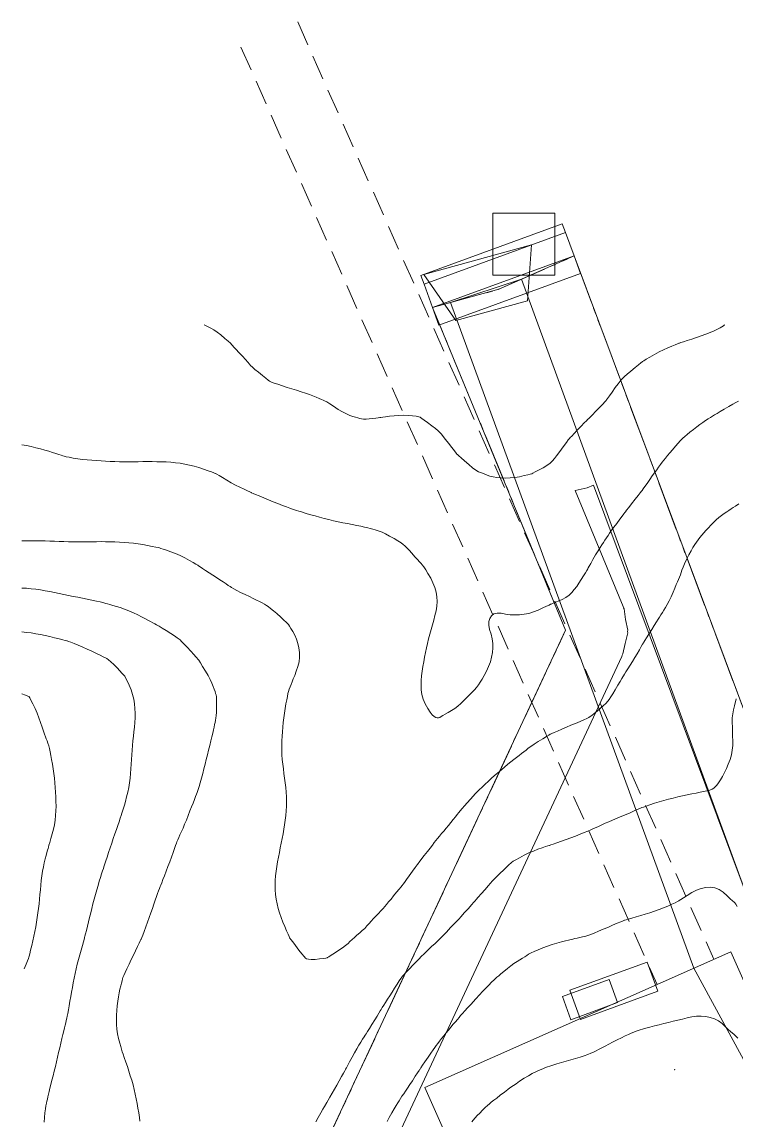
# Model space of a CAD drawing. Extents: x 1222639 to 1223069, y 366459 to 366838.
# Drawn here: x 1222639.5 to 1222754.4, y 366661.5 to 366838.3 of the extents above; entities that cross this region are included whole.
import ezdxf

# ---------------------------------------------------------------- set-up
doc = ezdxf.new("R2010")
doc.units = 0
doc.linetypes.add('DASHED', pattern=[6, 4, -2])
doc.linetypes.add('PHANTOM', pattern=[13, 8, -1, 1, -1, 1, -1])
for name, color, linetype, lineweight in [('C-BLDG-FTPR-N', 6, 'Continuous', 0), ('C-PVMT', 8, 'Continuous', 0), ('C-SITE-N', 6, 'Continuous', 0), ('C-STRM-AREA', 150, 'PHANTOM', 0), ('C-TOPO-MAJR-E', 32, 'DASHED', 0), ('C-TOPO-SPOT', 7, 'Continuous', 0), ('C-TOPO-SURF', 253, 'Continuous', 0), ('C-UTIL', 4, 'DASHED', 0), ('L-PLNT-TREE', 90, 'Continuous', 0), ('V-PROP-BNDY', 7, 'Continuous', 0)]:
    doc.layers.add(name, color=color, linetype=linetype, lineweight=lineweight)

msp = doc.modelspace()

# ---------------------------------------------------------------- linework, layer by layer
at = {"layer": 'C-BLDG-FTPR-N'}
msp.add_lwpolyline([(1222753.56, 366688.61), (1222704.33, 366666.77), (1222739.5, 366587.52), (1222788.73, 366609.37), (1222753.56, 366688.61)], close=True, dxfattribs=at)
at = {"layer": 'C-PVMT'}
for points in [[(1222726.43, 366805.79), (1222703.67, 366797.47), (1222704.18, 366796.06), (1222726.95, 366804.38), (1222726.43, 366805.79)], [(1222704.12, 366797.62), (1222721.47, 366802.41), (1222720.84, 366793.42), (1222709.27, 366790.22), (1222704.12, 366797.62)], [(1222728.32, 366800.62), (1222705.56, 366792.31), (1222706.58, 366789.49), (1222729.35, 366797.81), (1222728.32, 366800.62)], [(1222719.86, 366796.87), (1222708.46, 366793.11), (1222747.6, 366685.97), (1222786.63, 366614.09), (1222719.86, 366796.87)], [(1222741.8, 366682.24), (1222740.09, 366686.94), (1222727.66, 366682.4), (1222729.37, 366677.7), (1222741.8, 366682.24)], [(1222733.95, 366684.16), (1222726.44, 366681.42), (1222727.81, 366677.66), (1222735.32, 366680.41), (1222733.95, 366684.16)]]:
    msp.add_lwpolyline(points, close=True, dxfattribs=at)
at = {"layer": 'C-SITE-N'}
msp.add_lwpolyline([(1222789.07, 366609.47), (1222751.4, 366710.28), (1222751.4, 366710.28), (1222751.4, 366710.29), (1222751.35, 366710.42), (1222731.44, 366763.71), (1222730.43, 366763.27), (1222728.52, 366762.84), (1222736.2, 366744.2), (1222736.25, 366743.99), (1222736.36, 366743.8), (1222736.62, 366742.08), (1222736.96, 366740.37), (1222736.92, 366740.16), (1222736.95, 366739.95), (1222736.53, 366738.25), (1222736.19, 366736.54), (1222736.07, 366736.37), (1222736.02, 366736.16), (1222671.35, 366597.64)], dxfattribs=at)
at = {"layer": 'C-STRM-AREA'}
msp.add_lwpolyline([(1222783.3, 366585.32), (1222719.58, 366510.85), (1222659.85, 366596.65), (1222726.96, 366740.39), (1222705.56, 366792.31), (1222716.23, 366795.26), (1222728.32, 366800.62), (1222760.72, 366713.92), (1222760.77, 366713.78), (1222800.42, 366607.67), (1222789.06, 366593.41), (1222783.3, 366585.32)], close=True, dxfattribs=at)
at = {"layer": 'C-TOPO-MAJR-E'}
for points in [[(1222752.57, 366789.53), (1222752.5, 366789.48), (1222752.35, 366789.38), (1222752.12, 366789.23), (1222751.82, 366789.04), (1222751.41, 366788.82), (1222750.88, 366788.58), (1222750.25, 366788.32), (1222749.5, 366788.03), (1222748.75, 366787.76), (1222748, 366787.5), (1222747.25, 366787.24), (1222746.5, 366787), (1222745.93, 366786.82), (1222745.51, 366786.68), (1222745.27, 366786.6), (1222745.2, 366786.57), (1222744.98, 366786.48), (1222744.6, 366786.33), (1222744.08, 366786.12), (1222743.4, 366785.85), (1222742.71, 366785.53), (1222742, 366785.17), (1222741.27, 366784.77), (1222740.52, 366784.32), (1222739.95, 366783.98), (1222739.55, 366783.74), (1222739.33, 366783.61), (1222739.29, 366783.58), (1222739.08, 366783.41), (1222738.71, 366783.11), (1222738.17, 366782.66), (1222737.46, 366782.07), (1222736.89, 366781.59), (1222736.46, 366781.22), (1222736.16, 366780.95), (1222736, 366780.79), (1222735.75, 366780.48), (1222735.4, 366780.02), (1222734.96, 366779.42), (1222734.43, 366778.67), (1222734.01, 366778.09), (1222733.72, 366777.68), (1222733.54, 366777.43), (1222733.49, 366777.35), (1222733.29, 366777.12), (1222732.93, 366776.75), (1222732.43, 366776.23), (1222731.79, 366775.56), (1222731.28, 366775.04), (1222730.9, 366774.66), (1222730.66, 366774.42), (1222730.56, 366774.33), (1222730.33, 366774.1), (1222729.96, 366773.73), (1222729.46, 366773.21), (1222728.82, 366772.55), (1222728.32, 366772.02), (1222727.94, 366771.63), (1222727.7, 366771.37), (1222727.59, 366771.24), (1222727.39, 366770.99), (1222727.1, 366770.61), (1222726.73, 366770.12), (1222726.28, 366769.5), (1222725.86, 366768.94), (1222725.49, 366768.44), (1222725.15, 366768.01), (1222724.86, 366767.64), (1222724.46, 366767.27), (1222723.96, 366766.89), (1222723.34, 366766.52), (1222722.62, 366766.14), (1222722.07, 366765.85), (1222721.7, 366765.66), (1222721.5, 366765.56), (1222721.47, 366765.54), (1222721.26, 366765.49), (1222720.88, 366765.39), (1222720.31, 366765.26), (1222719.56, 366765.08), (1222718.81, 366764.95), (1222718.06, 366764.88), (1222717.31, 366764.86), (1222716.57, 366764.88), (1222715.9, 366764.95), (1222715.31, 366765.04), (1222714.79, 366765.17), (1222714.36, 366765.33), (1222713.96, 366765.49), (1222713.59, 366765.63), (1222713.24, 366765.77), (1222712.92, 366765.89), (1222712.51, 366766.15), (1222712, 366766.52), (1222711.39, 366767.02), (1222710.69, 366767.64), (1222710.15, 366768.11), (1222709.77, 366768.45), (1222709.56, 366768.63), (1222709.52, 366768.68), (1222709.35, 366768.88), (1222709.06, 366769.26), (1222708.64, 366769.8), (1222708.09, 366770.5), (1222707.63, 366771.09), (1222707.26, 366771.56), (1222706.97, 366771.91), (1222706.77, 366772.14), (1222706.44, 366772.45), (1222706, 366772.82), (1222705.43, 366773.27), (1222704.75, 366773.78), (1222704.22, 366774.18), (1222703.84, 366774.47), (1222703.62, 366774.63), (1222703.56, 366774.68), (1222703.33, 366774.74), (1222702.92, 366774.8), (1222702.34, 366774.87), (1222701.6, 366774.95), (1222700.85, 366774.98), (1222700.1, 366774.96), (1222699.35, 366774.9), (1222698.6, 366774.8), (1222698, 366774.72), (1222697.54, 366774.66), (1222697.23, 366774.61), (1222697.06, 366774.59), (1222696.79, 366774.56), (1222696.42, 366774.51), (1222695.94, 366774.45), (1222695.36, 366774.38), (1222694.86, 366774.34), (1222694.44, 366774.34), (1222694.11, 366774.38), (1222693.85, 366774.45), (1222693.54, 366774.54), (1222693.16, 366774.65), (1222692.73, 366774.79), (1222692.23, 366774.94), (1222691.68, 366775.18), (1222691.05, 366775.51), (1222690.37, 366775.92), (1222689.62, 366776.42), (1222689, 366776.82), (1222688.52, 366777.12), (1222688.17, 366777.31), (1222687.96, 366777.41), (1222687.66, 366777.53), (1222687.29, 366777.69), (1222686.83, 366777.88), (1222686.3, 366778.1), (1222685.72, 366778.32), (1222685.08, 366778.54), (1222684.38, 366778.76), (1222683.63, 366778.99), (1222682.88, 366779.22), (1222682.14, 366779.46), (1222681.39, 366779.7), (1222680.64, 366779.96), (1222680.06, 366780.16), (1222679.64, 366780.31), (1222679.39, 366780.41), (1222679.3, 366780.47), (1222679.08, 366780.64), (1222678.7, 366780.93), (1222678.18, 366781.35), (1222677.52, 366781.89), (1222676.97, 366782.34), (1222676.55, 366782.71), (1222676.25, 366783.01), (1222676.07, 366783.22), (1222675.8, 366783.53), (1222675.42, 366783.95), (1222674.95, 366784.46), (1222674.38, 366785.07), (1222673.93, 366785.57), (1222673.59, 366785.94), (1222673.37, 366786.2), (1222673.27, 366786.33), (1222673.03, 366786.57), (1222672.65, 366786.91), (1222672.14, 366787.35), (1222671.5, 366787.9), (1222670.91, 366788.36), (1222670.37, 366788.73), (1222669.88, 366789.02), (1222669.44, 366789.22), (1222669.12, 366789.37), (1222668.9, 366789.48), (1222668.79, 366789.53)], [(1222754.76, 366777.23), (1222754.38, 366777.02), (1222753.87, 366776.74), (1222753.24, 366776.39), (1222752.49, 366775.96), (1222751.85, 366775.59), (1222751.33, 366775.28), (1222750.91, 366775.03), (1222750.6, 366774.84), (1222750.26, 366774.62), (1222749.89, 366774.38), (1222749.48, 366774.11), (1222749.04, 366773.81), (1222748.57, 366773.48), (1222748.07, 366773.1), (1222747.53, 366772.69), (1222746.97, 366772.24), (1222746.51, 366771.86), (1222746.13, 366771.54), (1222745.85, 366771.3), (1222745.66, 366771.13), (1222745.4, 366770.85), (1222745.06, 366770.48), (1222744.65, 366770), (1222744.16, 366769.43), (1222743.73, 366768.92), (1222743.35, 366768.47), (1222743.04, 366768.08), (1222742.78, 366767.76), (1222742.51, 366767.41), (1222742.22, 366767.03), (1222741.93, 366766.64), (1222741.62, 366766.21), (1222741.28, 366765.73), (1222740.91, 366765.2), (1222740.5, 366764.62), (1222740.06, 366763.99), (1222739.7, 366763.48), (1222739.44, 366763.11), (1222739.27, 366762.86), (1222739.18, 366762.75), (1222738.97, 366762.48), (1222738.63, 366762.05), (1222738.17, 366761.46), (1222737.58, 366760.71), (1222737.12, 366760.12), (1222736.78, 366759.7), (1222736.58, 366759.44), (1222736.51, 366759.34), (1222736.33, 366759.11), (1222736.05, 366758.73), (1222735.67, 366758.22), (1222735.18, 366757.57), (1222734.74, 366756.98), (1222734.37, 366756.46), (1222734.05, 366756.01), (1222733.79, 366755.61), (1222733.54, 366755.23), (1222733.29, 366754.86), (1222733.05, 366754.49), (1222732.81, 366754.13), (1222732.52, 366753.68), (1222732.18, 366753.13), (1222731.79, 366752.48), (1222731.35, 366751.73), (1222731, 366751.13), (1222730.74, 366750.68), (1222730.58, 366750.39), (1222730.51, 366750.25), (1222730.37, 366749.99), (1222730.15, 366749.61), (1222729.86, 366749.12), (1222729.48, 366748.52), (1222729.11, 366747.95), (1222728.74, 366747.4), (1222728.36, 366746.9), (1222727.98, 366746.42), (1222727.53, 366745.99), (1222727.01, 366745.62), (1222726.42, 366745.3), (1222725.75, 366745.03), (1222725.22, 366744.81), (1222724.85, 366744.66), (1222724.62, 366744.57), (1222724.54, 366744.54), (1222724.3, 366744.42), (1222723.88, 366744.23), (1222723.3, 366743.95), (1222722.55, 366743.59), (1222721.8, 366743.3), (1222721.06, 366743.08), (1222720.31, 366742.93), (1222719.56, 366742.85), (1222718.81, 366742.83), (1222718.06, 366742.86), (1222717.31, 366742.96), (1222716.57, 366743.11), (1222715.93, 366743.12), (1222715.42, 366742.98), (1222715.02, 366742.7), (1222714.74, 366742.27), (1222714.59, 366741.76), (1222714.58, 366741.17), (1222714.71, 366740.5), (1222714.97, 366739.75), (1222715.15, 366739), (1222715.25, 366738.25), (1222715.27, 366737.51), (1222715.2, 366736.76), (1222715.06, 366736.01), (1222714.85, 366735.26), (1222714.57, 366734.51), (1222714.22, 366733.76), (1222713.88, 366733.09), (1222713.55, 366732.5), (1222713.23, 366731.99), (1222712.92, 366731.56), (1222712.6, 366731.16), (1222712.29, 366730.78), (1222711.97, 366730.44), (1222711.65, 366730.12), (1222711.3, 366729.77), (1222710.93, 366729.4), (1222710.53, 366728.99), (1222710.1, 366728.55), (1222709.64, 366728.14), (1222709.14, 366727.77), (1222708.61, 366727.43), (1222708.04, 366727.12), (1222707.57, 366726.85), (1222707.2, 366726.63), (1222706.92, 366726.45), (1222706.74, 366726.32), (1222706.53, 366726.25), (1222706.31, 366726.25), (1222706.07, 366726.32), (1222705.81, 366726.45), (1222705.5, 366726.74), (1222705.16, 366727.18), (1222704.78, 366727.78), (1222704.36, 366728.52), (1222704.04, 366729.27), (1222703.83, 366730.02), (1222703.72, 366730.77), (1222703.71, 366731.52), (1222703.74, 366732.27), (1222703.79, 366733.02), (1222703.88, 366733.76), (1222703.99, 366734.51), (1222704.12, 366735.26), (1222704.25, 366736.01), (1222704.4, 366736.76), (1222704.57, 366737.51), (1222704.74, 366738.25), (1222704.92, 366739), (1222705.12, 366739.75), (1222705.32, 366740.5), (1222705.53, 366741.25), (1222705.73, 366742), (1222705.94, 366742.75), (1222706.14, 366743.49), (1222706.26, 366744.24), (1222706.3, 366744.99), (1222706.25, 366745.74), (1222706.11, 366746.49), (1222705.9, 366747.24), (1222705.61, 366747.99), (1222705.25, 366748.73), (1222704.81, 366749.48), (1222704.44, 366750.09), (1222704.14, 366750.56), (1222703.9, 366750.89), (1222703.73, 366751.08), (1222703.47, 366751.36), (1222703.13, 366751.73), (1222702.71, 366752.2), (1222702.21, 366752.76), (1222701.77, 366753.24), (1222701.39, 366753.63), (1222701.08, 366753.94), (1222700.84, 366754.16), (1222700.47, 366754.44), (1222699.97, 366754.76), (1222699.35, 366755.12), (1222698.6, 366755.53), (1222697.96, 366755.87), (1222697.42, 366756.13), (1222696.98, 366756.32), (1222696.65, 366756.43), (1222696.29, 366756.54), (1222695.92, 366756.65), (1222695.52, 366756.75), (1222695.11, 366756.86), (1222694.61, 366756.97), (1222694.03, 366757.1), (1222693.36, 366757.23), (1222692.61, 366757.37), (1222691.87, 366757.52), (1222691.12, 366757.67), (1222690.37, 366757.83), (1222689.62, 366757.99), (1222688.87, 366758.17), (1222688.12, 366758.35), (1222687.37, 366758.55), (1222686.63, 366758.76), (1222685.96, 366758.95), (1222685.37, 366759.12), (1222684.87, 366759.27), (1222684.44, 366759.4), (1222684.04, 366759.52), (1222683.67, 366759.64), (1222683.32, 366759.75), (1222683, 366759.86), (1222682.57, 366760.02), (1222682.03, 366760.22), (1222681.39, 366760.47), (1222680.64, 366760.76), (1222679.89, 366761.05), (1222679.14, 366761.36), (1222678.39, 366761.66), (1222677.64, 366761.98), (1222677.07, 366762.22), (1222676.66, 366762.39), (1222676.42, 366762.5), (1222676.35, 366762.53), (1222676.13, 366762.64), (1222675.76, 366762.81), (1222675.23, 366763.06), (1222674.55, 366763.38), (1222673.86, 366763.73), (1222673.16, 366764.1), (1222672.45, 366764.5), (1222671.73, 366764.93), (1222671.18, 366765.26), (1222670.81, 366765.48), (1222670.61, 366765.6), (1222670.58, 366765.62), (1222670.37, 366765.7), (1222669.98, 366765.84), (1222669.41, 366766.04), (1222668.66, 366766.31), (1222667.91, 366766.55), (1222667.17, 366766.76), (1222666.42, 366766.95), (1222665.67, 366767.11), (1222664.92, 366767.24), (1222664.17, 366767.34), (1222663.42, 366767.41), (1222662.67, 366767.45), (1222661.93, 366767.48), (1222661.18, 366767.5), (1222660.43, 366767.51), (1222659.68, 366767.51), (1222658.93, 366767.51), (1222658.18, 366767.5), (1222657.44, 366767.49), (1222656.69, 366767.48), (1222655.94, 366767.48), (1222655.19, 366767.49), (1222654.44, 366767.51), (1222653.69, 366767.55), (1222652.94, 366767.59), (1222652.2, 366767.63), (1222651.45, 366767.67), (1222650.7, 366767.72), (1222649.95, 366767.78), (1222649.2, 366767.86), (1222648.45, 366767.97), (1222647.7, 366768.09), (1222647.09, 366768.2), (1222646.61, 366768.3), (1222646.27, 366768.39), (1222646.06, 366768.46), (1222645.77, 366768.56), (1222645.4, 366768.68), (1222644.94, 366768.83), (1222644.4, 366769), (1222643.81, 366769.18), (1222643.16, 366769.37), (1222642.47, 366769.55), (1222641.72, 366769.74), (1222640.97, 366769.92), (1222640.22, 366770.08), (1222639.47, 366770.23)], [(1222754.85, 366760.69), (1222754.32, 366760.36), (1222753.9, 366760.1), (1222753.59, 366759.89), (1222753.25, 366759.66), (1222752.88, 366759.41), (1222752.47, 366759.13), (1222752.03, 366758.83), (1222751.6, 366758.49), (1222751.17, 366758.11), (1222750.74, 366757.7), (1222750.32, 366757.26), (1222749.93, 366756.83), (1222749.55, 366756.43), (1222749.2, 366756.04), (1222748.87, 366755.67), (1222748.56, 366755.3), (1222748.27, 366754.92), (1222748, 366754.55), (1222747.74, 366754.17), (1222747.46, 366753.7), (1222747.14, 366753.13), (1222746.8, 366752.48), (1222746.42, 366751.73), (1222746.1, 366751.07), (1222745.86, 366750.5), (1222745.67, 366750.03), (1222745.56, 366749.64), (1222745.43, 366749.26), (1222745.29, 366748.89), (1222745.14, 366748.52), (1222744.97, 366748.16), (1222744.77, 366747.7), (1222744.53, 366747.14), (1222744.25, 366746.49), (1222743.93, 366745.74), (1222743.63, 366745.08), (1222743.33, 366744.5), (1222743.06, 366744.02), (1222742.79, 366743.62), (1222742.53, 366743.23), (1222742.29, 366742.85), (1222742.07, 366742.49), (1222741.85, 366742.14), (1222741.57, 366741.7), (1222741.23, 366741.15), (1222740.82, 366740.5), (1222740.35, 366739.75), (1222739.98, 366739.16), (1222739.71, 366738.73), (1222739.55, 366738.46), (1222739.49, 366738.35), (1222739.35, 366738.11), (1222739.13, 366737.74), (1222738.84, 366737.23), (1222738.48, 366736.59), (1222738.11, 366735.97), (1222737.73, 366735.35), (1222737.35, 366734.74), (1222736.97, 366734.15), (1222736.66, 366733.66), (1222736.43, 366733.29), (1222736.27, 366733.02), (1222736.19, 366732.87), (1222736.01, 366732.57), (1222735.74, 366732.12), (1222735.39, 366731.52), (1222734.94, 366730.77), (1222734.56, 366730.14), (1222734.23, 366729.62), (1222733.95, 366729.21), (1222733.73, 366728.92), (1222733.43, 366728.59), (1222733.04, 366728.22), (1222732.57, 366727.8), (1222732.02, 366727.34), (1222731.55, 366726.96), (1222731.18, 366726.66), (1222730.9, 366726.45), (1222730.7, 366726.31), (1222730.37, 366726.13), (1222729.9, 366725.92), (1222729.29, 366725.66), (1222728.54, 366725.36), (1222727.8, 366725.06), (1222727.08, 366724.76), (1222726.36, 366724.45), (1222725.65, 366724.13), (1222725.11, 366723.89), (1222724.74, 366723.72), (1222724.53, 366723.63), (1222724.49, 366723.61), (1222724.27, 366723.49), (1222723.87, 366723.25), (1222723.3, 366722.9), (1222722.55, 366722.45), (1222721.91, 366722.04), (1222721.37, 366721.67), (1222720.93, 366721.35), (1222720.6, 366721.08), (1222720.25, 366720.8), (1222719.88, 366720.5), (1222719.48, 366720.21), (1222719.06, 366719.9), (1222718.62, 366719.56), (1222718.16, 366719.18), (1222717.67, 366718.78), (1222717.15, 366718.33), (1222716.71, 366717.96), (1222716.33, 366717.64), (1222716.03, 366717.39), (1222715.8, 366717.19), (1222715.47, 366716.91), (1222715.05, 366716.54), (1222714.54, 366716.07), (1222713.94, 366715.51), (1222713.46, 366715.06), (1222713.08, 366714.71), (1222712.82, 366714.45), (1222712.67, 366714.31), (1222712.43, 366714.04), (1222712.09, 366713.67), (1222711.66, 366713.18), (1222711.13, 366712.58), (1222710.68, 366712.07), (1222710.3, 366711.64), (1222710.01, 366711.29), (1222709.79, 366711.02), (1222709.52, 366710.7), (1222709.22, 366710.33), (1222708.87, 366709.9), (1222708.49, 366709.42), (1222708.11, 366708.95), (1222707.73, 366708.49), (1222707.36, 366708.04), (1222707, 366707.62), (1222706.67, 366707.21), (1222706.36, 366706.84), (1222706.08, 366706.49), (1222705.83, 366706.17), (1222705.52, 366705.78), (1222705.14, 366705.3), (1222704.71, 366704.74), (1222704.21, 366704.11), (1222703.82, 366703.6), (1222703.53, 366703.23), (1222703.34, 366702.98), (1222703.26, 366702.87), (1222703.07, 366702.6), (1222702.76, 366702.17), (1222702.34, 366701.58), (1222701.8, 366700.83), (1222701.37, 366700.23), (1222701.03, 366699.77), (1222700.8, 366699.46), (1222700.67, 366699.29), (1222700.45, 366699.02), (1222700.15, 366698.65), (1222699.76, 366698.17), (1222699.28, 366697.59), (1222698.86, 366697.07), (1222698.48, 366696.62), (1222698.16, 366696.23), (1222697.89, 366695.9), (1222697.58, 366695.55), (1222697.24, 366695.18), (1222696.86, 366694.78), (1222696.45, 366694.36), (1222696.05, 366693.94), (1222695.68, 366693.54), (1222695.32, 366693.14), (1222694.99, 366692.75), (1222694.63, 366692.37), (1222694.24, 366692), (1222693.82, 366691.63), (1222693.37, 366691.27), (1222692.96, 366690.92), (1222692.59, 366690.59), (1222692.25, 366690.26), (1222691.95, 366689.95), (1222691.55, 366689.61), (1222691.05, 366689.24), (1222690.46, 366688.83), (1222689.77, 366688.39), (1222689.24, 366688.05), (1222688.87, 366687.8), (1222688.65, 366687.66), (1222688.59, 366687.61), (1222688.36, 366687.55), (1222687.95, 366687.5), (1222687.37, 366687.44), (1222686.63, 366687.38), (1222686.03, 366687.36), (1222685.58, 366687.39), (1222685.27, 366687.45), (1222685.12, 366687.56), (1222684.87, 366687.84), (1222684.51, 366688.27), (1222684.04, 366688.85), (1222683.47, 366689.6), (1222683.04, 366690.18), (1222682.74, 366690.57), (1222682.58, 366690.79), (1222682.55, 366690.83), (1222682.45, 366691.04), (1222682.29, 366691.41), (1222682.05, 366691.95), (1222681.75, 366692.66), (1222681.46, 366693.38), (1222681.19, 366694.1), (1222680.94, 366694.84), (1222680.71, 366695.59), (1222680.52, 366696.34), (1222680.38, 366697.09), (1222680.28, 366697.84), (1222680.22, 366698.59), (1222680.2, 366699.33), (1222680.22, 366700.08), (1222680.28, 366700.83), (1222680.37, 366701.58), (1222680.48, 366702.33), (1222680.6, 366703.08), (1222680.74, 366703.82), (1222680.89, 366704.57), (1222681.04, 366705.32), (1222681.19, 366706.07), (1222681.34, 366706.82), (1222681.49, 366707.57), (1222681.62, 366708.32), (1222681.74, 366709.06), (1222681.85, 366709.81), (1222681.94, 366710.56), (1222682, 366711.31), (1222682.03, 366712.06), (1222682.04, 366712.81), (1222682.03, 366713.55), (1222681.99, 366714.3), (1222681.93, 366715.05), (1222681.85, 366715.8), (1222681.74, 366716.55), (1222681.64, 366717.3), (1222681.55, 366718.05), (1222681.46, 366718.79), (1222681.37, 366719.54), (1222681.31, 366720.29), (1222681.28, 366721.04), (1222681.27, 366721.79), (1222681.29, 366722.54), (1222681.33, 366723.29), (1222681.38, 366724.03), (1222681.44, 366724.78), (1222681.53, 366725.53), (1222681.62, 366726.28), (1222681.72, 366727.03), (1222681.83, 366727.78), (1222681.95, 366728.52), (1222682.07, 366729.17), (1222682.18, 366729.72), (1222682.28, 366730.16), (1222682.37, 366730.5), (1222682.48, 366730.85), (1222682.62, 366731.23), (1222682.77, 366731.62), (1222682.95, 366732.03), (1222683.14, 366732.52), (1222683.37, 366733.1), (1222683.61, 366733.76), (1222683.88, 366734.51), (1222684.06, 366735.26), (1222684.15, 366736.01), (1222684.15, 366736.76), (1222684.05, 366737.51), (1222683.89, 366738.22), (1222683.67, 366738.9), (1222683.39, 366739.55), (1222683.04, 366740.16), (1222682.75, 366740.65), (1222682.52, 366741.03), (1222682.35, 366741.28), (1222682.25, 366741.42), (1222682.01, 366741.66), (1222681.64, 366742.01), (1222681.13, 366742.47), (1222680.48, 366743.04), (1222679.93, 366743.51), (1222679.46, 366743.88), (1222679.09, 366744.16), (1222678.81, 366744.34), (1222678.48, 366744.54), (1222678.1, 366744.75), (1222677.68, 366744.98), (1222677.22, 366745.22), (1222676.68, 366745.49), (1222676.08, 366745.79), (1222675.4, 366746.11), (1222674.65, 366746.46), (1222674.03, 366746.76), (1222673.55, 366747.01), (1222673.2, 366747.22), (1222672.98, 366747.38), (1222672.68, 366747.58), (1222672.31, 366747.83), (1222671.85, 366748.13), (1222671.33, 366748.47), (1222670.78, 366748.83), (1222670.21, 366749.21), (1222669.62, 366749.6), (1222669.01, 366750), (1222668.52, 366750.32), (1222668.14, 366750.57), (1222667.89, 366750.74), (1222667.75, 366750.82), (1222667.46, 366751), (1222667.01, 366751.25), (1222666.42, 366751.59), (1222665.67, 366752.01), (1222664.92, 366752.39), (1222664.19, 366752.72), (1222663.45, 366753), (1222662.72, 366753.24), (1222662.17, 366753.42), (1222661.8, 366753.54), (1222661.6, 366753.61), (1222661.58, 366753.61), (1222661.38, 366753.66), (1222661, 366753.74), (1222660.43, 366753.87), (1222659.68, 366754.03), (1222658.93, 366754.17), (1222658.18, 366754.28), (1222657.44, 366754.37), (1222656.69, 366754.44), (1222655.94, 366754.5), (1222655.19, 366754.55), (1222654.44, 366754.58), (1222653.69, 366754.61), (1222652.94, 366754.62), (1222652.2, 366754.63), (1222651.45, 366754.62), (1222650.7, 366754.61), (1222649.95, 366754.6), (1222649.2, 366754.59), (1222648.45, 366754.59), (1222647.7, 366754.6), (1222646.96, 366754.61), (1222646.21, 366754.63), (1222645.46, 366754.65), (1222644.71, 366754.69), (1222643.96, 366754.72), (1222643.21, 366754.74), (1222642.47, 366754.76), (1222641.72, 366754.76), (1222640.97, 366754.77), (1222640.22, 366754.76), (1222639.47, 366754.75)], [(1222658.45, 366661.34), (1222658.37, 366661.91), (1222658.26, 366662.66), (1222658.14, 366663.41), (1222658.01, 366664.15), (1222657.87, 366664.9), (1222657.71, 366665.65), (1222657.54, 366666.4), (1222657.34, 366667.15), (1222657.13, 366667.9), (1222656.9, 366668.65), (1222656.67, 366669.39), (1222656.43, 366670.12), (1222656.19, 366670.84), (1222655.94, 366671.56), (1222655.75, 366672.1), (1222655.62, 366672.48), (1222655.55, 366672.68), (1222655.54, 366672.71), (1222655.48, 366672.92), (1222655.38, 366673.32), (1222655.22, 366673.89), (1222655.01, 366674.63), (1222654.85, 366675.38), (1222654.74, 366676.13), (1222654.68, 366676.88), (1222654.66, 366677.63), (1222654.68, 366678.38), (1222654.72, 366679.12), (1222654.79, 366679.87), (1222654.89, 366680.62), (1222655, 366681.32), (1222655.11, 366681.96), (1222655.24, 366682.56), (1222655.37, 366683.1), (1222655.48, 366683.56), (1222655.58, 366683.94), (1222655.65, 366684.23), (1222655.72, 366684.43), (1222655.85, 366684.77), (1222656.07, 366685.25), (1222656.35, 366685.86), (1222656.72, 366686.61), (1222657.07, 366687.34), (1222657.42, 366688.06), (1222657.75, 366688.76), (1222658.07, 366689.45), (1222658.32, 366689.97), (1222658.5, 366690.35), (1222658.61, 366690.57), (1222658.64, 366690.63), (1222658.74, 366690.87), (1222658.9, 366691.27), (1222659.12, 366691.85), (1222659.41, 366692.6), (1222659.69, 366693.35), (1222659.96, 366694.09), (1222660.23, 366694.84), (1222660.48, 366695.59), (1222660.71, 366696.28), (1222660.93, 366696.9), (1222661.12, 366697.47), (1222661.29, 366697.97), (1222661.45, 366698.41), (1222661.59, 366698.78), (1222661.71, 366699.09), (1222661.81, 366699.34), (1222661.97, 366699.71), (1222662.16, 366700.21), (1222662.4, 366700.83), (1222662.69, 366701.58), (1222662.97, 366702.33), (1222663.25, 366703.08), (1222663.53, 366703.82), (1222663.79, 366704.57), (1222664.02, 366705.2), (1222664.19, 366705.7), (1222664.33, 366706.07), (1222664.41, 366706.32), (1222664.54, 366706.63), (1222664.7, 366707.01), (1222664.9, 366707.45), (1222665.14, 366707.94), (1222665.39, 366708.5), (1222665.65, 366709.13), (1222665.94, 366709.81), (1222666.23, 366710.56), (1222666.51, 366711.27), (1222666.76, 366711.93), (1222667, 366712.54), (1222667.22, 366713.11), (1222667.4, 366713.59), (1222667.54, 366713.96), (1222667.65, 366714.24), (1222667.73, 366714.41), (1222667.83, 366714.73), (1222667.98, 366715.19), (1222668.15, 366715.8), (1222668.36, 366716.55), (1222668.56, 366717.3), (1222668.76, 366718.05), (1222668.95, 366718.79), (1222669.13, 366719.54), (1222669.31, 366720.29), (1222669.5, 366721.04), (1222669.68, 366721.79), (1222669.87, 366722.54), (1222670.03, 366723.21), (1222670.17, 366723.8), (1222670.29, 366724.31), (1222670.39, 366724.75), (1222670.48, 366725.16), (1222670.56, 366725.53), (1222670.63, 366725.87), (1222670.69, 366726.19), (1222670.74, 366726.61), (1222670.77, 366727.14), (1222670.8, 366727.78), (1222670.8, 366728.52), (1222670.79, 366729.14), (1222670.76, 366729.62), (1222670.71, 366729.97), (1222670.64, 366730.19), (1222670.54, 366730.48), (1222670.4, 366730.86), (1222670.22, 366731.31), (1222670.02, 366731.84), (1222669.75, 366732.43), (1222669.41, 366733.07), (1222669.01, 366733.76), (1222668.55, 366734.51), (1222668.18, 366735.1), (1222667.91, 366735.52), (1222667.73, 366735.78), (1222667.66, 366735.87), (1222667.45, 366736.1), (1222667.11, 366736.48), (1222666.63, 366736.99), (1222666.03, 366737.65), (1222665.54, 366738.17), (1222665.17, 366738.56), (1222664.91, 366738.81), (1222664.76, 366738.93), (1222664.47, 366739.14), (1222664.02, 366739.44), (1222663.42, 366739.83), (1222662.67, 366740.3), (1222662.04, 366740.7), (1222661.53, 366741.01), (1222661.13, 366741.25), (1222660.85, 366741.4), (1222660.52, 366741.57), (1222660.14, 366741.78), (1222659.72, 366742.01), (1222659.26, 366742.26), (1222658.72, 366742.54), (1222658.11, 366742.83), (1222657.44, 366743.14), (1222656.69, 366743.47), (1222655.98, 366743.76), (1222655.3, 366744.01), (1222654.67, 366744.21), (1222654.07, 366744.37), (1222653.59, 366744.51), (1222653.22, 366744.61), (1222652.95, 366744.69), (1222652.8, 366744.73), (1222652.5, 366744.81), (1222652.05, 366744.91), (1222651.45, 366745.04), (1222650.7, 366745.19), (1222649.95, 366745.35), (1222649.2, 366745.51), (1222648.45, 366745.66), (1222647.7, 366745.82), (1222646.96, 366745.98), (1222646.21, 366746.13), (1222645.46, 366746.29), (1222644.71, 366746.45), (1222643.96, 366746.59), (1222643.21, 366746.73), (1222642.47, 366746.85), (1222641.72, 366746.96), (1222640.97, 366747.05), (1222640.22, 366747.11), (1222639.47, 366747.15)], [(1222643.02, 366661.16), (1222643.08, 366661.91), (1222643.17, 366662.66), (1222643.25, 366663.29), (1222643.33, 366663.82), (1222643.41, 366664.23), (1222643.48, 366664.53), (1222643.56, 366664.86), (1222643.65, 366665.24), (1222643.74, 366665.65), (1222643.84, 366666.1), (1222643.96, 366666.62), (1222644.11, 366667.22), (1222644.29, 366667.9), (1222644.48, 366668.65), (1222644.67, 366669.39), (1222644.86, 366670.14), (1222645.03, 366670.89), (1222645.2, 366671.64), (1222645.37, 366672.39), (1222645.55, 366673.14), (1222645.72, 366673.89), (1222645.89, 366674.63), (1222646.05, 366675.3), (1222646.19, 366675.87), (1222646.32, 366676.36), (1222646.42, 366676.77), (1222646.52, 366677.16), (1222646.61, 366677.53), (1222646.69, 366677.89), (1222646.77, 366678.24), (1222646.85, 366678.68), (1222646.96, 366679.23), (1222647.07, 366679.87), (1222647.2, 366680.62), (1222647.33, 366681.37), (1222647.46, 366682.12), (1222647.6, 366682.87), (1222647.73, 366683.62), (1222647.87, 366684.36), (1222648.03, 366685.11), (1222648.2, 366685.86), (1222648.38, 366686.61), (1222648.57, 366687.36), (1222648.77, 366688.11), (1222648.98, 366688.85), (1222649.19, 366689.6), (1222649.35, 366690.18), (1222649.47, 366690.59), (1222649.53, 366690.83), (1222649.55, 366690.9), (1222649.61, 366691.12), (1222649.7, 366691.5), (1222649.83, 366692.02), (1222650, 366692.7), (1222650.18, 366693.4), (1222650.35, 366694.11), (1222650.53, 366694.84), (1222650.71, 366695.59), (1222650.89, 366696.34), (1222651.09, 366697.09), (1222651.29, 366697.84), (1222651.51, 366698.59), (1222651.71, 366699.29), (1222651.91, 366699.95), (1222652.11, 366700.57), (1222652.29, 366701.14), (1222652.45, 366701.62), (1222652.57, 366701.99), (1222652.66, 366702.27), (1222652.72, 366702.44), (1222652.82, 366702.76), (1222652.97, 366703.22), (1222653.17, 366703.82), (1222653.41, 366704.57), (1222653.66, 366705.32), (1222653.91, 366706.07), (1222654.16, 366706.82), (1222654.43, 366707.57), (1222654.67, 366708.27), (1222654.89, 366708.92), (1222655.1, 366709.53), (1222655.28, 366710.09), (1222655.44, 366710.55), (1222655.56, 366710.93), (1222655.66, 366711.21), (1222655.72, 366711.4), (1222655.81, 366711.73), (1222655.95, 366712.2), (1222656.12, 366712.81), (1222656.32, 366713.55), (1222656.5, 366714.3), (1222656.65, 366715.05), (1222656.77, 366715.8), (1222656.86, 366716.55), (1222656.94, 366717.3), (1222657, 366718.05), (1222657.05, 366718.79), (1222657.09, 366719.54), (1222657.14, 366720.29), (1222657.19, 366721.04), (1222657.26, 366721.79), (1222657.33, 366722.54), (1222657.41, 366723.29), (1222657.48, 366724.03), (1222657.56, 366724.78), (1222657.64, 366725.53), (1222657.69, 366726.28), (1222657.69, 366727.03), (1222657.66, 366727.78), (1222657.6, 366728.52), (1222657.47, 366729.27), (1222657.28, 366730.02), (1222657.04, 366730.77), (1222656.73, 366731.52), (1222656.45, 366732.13), (1222656.21, 366732.61), (1222656, 366732.96), (1222655.83, 366733.17), (1222655.56, 366733.47), (1222655.21, 366733.84), (1222654.77, 366734.3), (1222654.24, 366734.83), (1222653.79, 366735.26), (1222653.42, 366735.59), (1222653.12, 366735.81), (1222652.9, 366735.93), (1222652.55, 366736.1), (1222652.06, 366736.34), (1222651.45, 366736.64), (1222650.7, 366737), (1222649.96, 366737.34), (1222649.25, 366737.65), (1222648.54, 366737.95), (1222647.85, 366738.22), (1222647.32, 366738.43), (1222646.94, 366738.57), (1222646.73, 366738.65), (1222646.67, 366738.67), (1222646.44, 366738.73), (1222646.04, 366738.83), (1222645.46, 366738.97), (1222644.71, 366739.16), (1222643.96, 366739.33), (1222643.21, 366739.5), (1222642.47, 366739.66), (1222641.72, 366739.8), (1222640.97, 366739.93), (1222640.22, 366740.02), (1222639.47, 366740.09)], [(1222639.47, 366730.1), (1222640.04, 366729.89), (1222640.42, 366729.75), (1222640.62, 366729.68), (1222640.63, 366729.66), (1222640.73, 366729.47), (1222640.92, 366729.09), (1222641.2, 366728.52), (1222641.57, 366727.78), (1222641.9, 366727.03), (1222642.2, 366726.28), (1222642.47, 366725.53), (1222642.71, 366724.78), (1222642.92, 366724.14), (1222643.1, 366723.61), (1222643.26, 366723.19), (1222643.39, 366722.88), (1222643.52, 366722.54), (1222643.64, 366722.16), (1222643.77, 366721.76), (1222643.89, 366721.32), (1222644.01, 366720.81), (1222644.13, 366720.21), (1222644.25, 366719.54), (1222644.38, 366718.79), (1222644.49, 366718.05), (1222644.59, 366717.3), (1222644.68, 366716.55), (1222644.75, 366715.8), (1222644.81, 366715.05), (1222644.86, 366714.3), (1222644.91, 366713.55), (1222644.94, 366712.81), (1222644.95, 366712.06), (1222644.93, 366711.31), (1222644.88, 366710.56), (1222644.8, 366709.81), (1222644.68, 366709.06), (1222644.53, 366708.32), (1222644.35, 366707.57), (1222644.13, 366706.82), (1222643.95, 366706.21), (1222643.82, 366705.75), (1222643.72, 366705.43), (1222643.67, 366705.25), (1222643.59, 366704.97), (1222643.48, 366704.6), (1222643.35, 366704.12), (1222643.19, 366703.56), (1222643.05, 366702.94), (1222642.91, 366702.28), (1222642.79, 366701.58), (1222642.68, 366700.83), (1222642.58, 366700.08), (1222642.5, 366699.33), (1222642.43, 366698.59), (1222642.37, 366697.84), (1222642.3, 366697.09), (1222642.23, 366696.34), (1222642.14, 366695.59), (1222642.05, 366694.84), (1222641.94, 366694.09), (1222641.82, 366693.35), (1222641.69, 366692.6), (1222641.54, 366691.85), (1222641.38, 366691.1), (1222641.22, 366690.35), (1222641.05, 366689.6), (1222640.87, 366688.85), (1222640.74, 366688.29), (1222640.65, 366687.91), (1222640.6, 366687.72), (1222640.6, 366687.71), (1222640.52, 366687.52), (1222640.36, 366687.14), (1222640.13, 366686.59), (1222639.82, 366685.85)], [(1222754.43, 366729.31), (1222754.36, 366729.06), (1222754.26, 366728.68), (1222754.13, 366728.19), (1222753.97, 366727.57), (1222753.85, 366726.93), (1222753.79, 366726.25), (1222753.77, 366725.53), (1222753.8, 366724.78), (1222753.83, 366724.03), (1222753.84, 366723.29), (1222753.85, 366722.54), (1222753.85, 366721.79), (1222753.78, 366721.04), (1222753.64, 366720.29), (1222753.43, 366719.54), (1222753.14, 366718.79), (1222752.84, 366718.09), (1222752.53, 366717.44), (1222752.2, 366716.83), (1222751.87, 366716.26), (1222751.57, 366715.8), (1222751.29, 366715.42), (1222751.04, 366715.14), (1222750.82, 366714.96), (1222750.52, 366714.79), (1222750.15, 366714.64), (1222749.7, 366714.51), (1222749.17, 366714.39), (1222748.59, 366714.27), (1222747.95, 366714.14), (1222747.25, 366714), (1222746.5, 366713.84), (1222745.76, 366713.69), (1222745.01, 366713.52), (1222744.26, 366713.35), (1222743.51, 366713.17), (1222742.76, 366712.97), (1222742.01, 366712.75), (1222741.27, 366712.52), (1222740.52, 366712.26), (1222739.93, 366712.05), (1222739.5, 366711.9), (1222739.23, 366711.8), (1222739.12, 366711.75), (1222738.88, 366711.65), (1222738.5, 366711.49), (1222738, 366711.27), (1222737.36, 366710.99), (1222736.69, 366710.7), (1222736, 366710.41), (1222735.28, 366710.11), (1222734.53, 366709.8), (1222733.89, 366709.53), (1222733.35, 366709.29), (1222732.92, 366709.09), (1222732.59, 366708.93), (1222732.24, 366708.77), (1222731.86, 366708.59), (1222731.47, 366708.42), (1222731.04, 366708.24), (1222730.54, 366708.02), (1222729.96, 366707.78), (1222729.29, 366707.52), (1222728.54, 366707.22), (1222727.79, 366706.93), (1222727.04, 366706.66), (1222726.3, 366706.39), (1222725.55, 366706.13), (1222724.98, 366705.94), (1222724.58, 366705.8), (1222724.36, 366705.73), (1222724.32, 366705.72), (1222724.12, 366705.65), (1222723.74, 366705.52), (1222723.2, 366705.34), (1222722.49, 366705.1), (1222721.77, 366704.82), (1222721.05, 366704.5), (1222720.31, 366704.14), (1222719.56, 366703.74), (1222718.97, 366703.42), (1222718.53, 366703.16), (1222718.25, 366702.98), (1222718.13, 366702.87), (1222717.88, 366702.64), (1222717.51, 366702.28), (1222717.01, 366701.81), (1222716.38, 366701.22), (1222715.88, 366700.73), (1222715.5, 366700.36), (1222715.25, 366700.09), (1222715.12, 366699.94), (1222714.87, 366699.65), (1222714.49, 366699.21), (1222714, 366698.64), (1222713.38, 366697.93), (1222712.91, 366697.39), (1222712.58, 366697.01), (1222712.4, 366696.81), (1222712.37, 366696.77), (1222712.17, 366696.56), (1222711.82, 366696.16), (1222711.31, 366695.59), (1222710.64, 366694.84), (1222710.13, 366694.27), (1222709.77, 366693.87), (1222709.57, 366693.65), (1222709.52, 366693.6), (1222709.32, 366693.39), (1222708.96, 366693.02), (1222708.44, 366692.48), (1222707.77, 366691.78), (1222707.25, 366691.23), (1222706.87, 366690.85), (1222706.65, 366690.61), (1222706.57, 366690.54), (1222706.34, 366690.31), (1222705.95, 366689.94), (1222705.4, 366689.42), (1222704.69, 366688.74), (1222704.15, 366688.23), (1222703.78, 366687.87), (1222703.57, 366687.67), (1222703.53, 366687.62), (1222703.33, 366687.42), (1222702.97, 366687.04), (1222702.45, 366686.5), (1222701.78, 366685.8), (1222701.25, 366685.25), (1222700.88, 366684.85), (1222700.65, 366684.61), (1222700.58, 366684.52), (1222700.42, 366684.29), (1222700.18, 366683.91), (1222699.85, 366683.4), (1222699.43, 366682.74), (1222699.03, 366682.11), (1222698.66, 366681.52), (1222698.31, 366680.96), (1222697.98, 366680.44), (1222697.69, 366679.99), (1222697.46, 366679.62), (1222697.27, 366679.32), (1222697.13, 366679.09), (1222696.92, 366678.73), (1222696.62, 366678.25), (1222696.24, 366677.63), (1222695.77, 366676.88), (1222695.39, 366676.26), (1222695.09, 366675.77), (1222694.86, 366675.41), (1222694.71, 366675.18), (1222694.52, 366674.88), (1222694.28, 366674.51), (1222694.01, 366674.06), (1222693.69, 366673.54), (1222693.34, 366672.96), (1222692.98, 366672.33), (1222692.6, 366671.64), (1222692.2, 366670.89), (1222691.9, 366670.32), (1222691.68, 366669.91), (1222691.56, 366669.69), (1222691.53, 366669.63), (1222691.42, 366669.42), (1222691.21, 366669.04), (1222690.91, 366668.51), (1222690.53, 366667.82), (1222690.15, 366667.14), (1222689.77, 366666.47), (1222689.4, 366665.82), (1222689.04, 366665.19), (1222688.75, 366664.69), (1222688.53, 366664.31), (1222688.39, 366664.07), (1222688.31, 366663.95), (1222688.15, 366663.68), (1222687.9, 366663.25), (1222687.57, 366662.66), (1222687.15, 366661.91), (1222686.77, 366661.22)], [(1222754.59, 366695.87), (1222754.36, 366696.25), (1222754.2, 366696.48), (1222754.08, 366696.57), (1222753.84, 366696.79), (1222753.46, 366697.13), (1222752.96, 366697.59), (1222752.32, 366698.17), (1222751.66, 366698.6), (1222750.97, 366698.87), (1222750.25, 366698.98), (1222749.5, 366698.94), (1222748.75, 366698.78), (1222748, 366698.52), (1222747.25, 366698.14), (1222746.5, 366697.65), (1222745.92, 366697.27), (1222745.51, 366697), (1222745.26, 366696.84), (1222745.18, 366696.79), (1222744.95, 366696.68), (1222744.58, 366696.5), (1222744.06, 366696.26), (1222743.39, 366695.95), (1222742.7, 366695.67), (1222741.99, 366695.39), (1222741.27, 366695.13), (1222740.52, 366694.89), (1222739.78, 366694.65), (1222739.05, 366694.43), (1222738.33, 366694.22), (1222737.62, 366694.02), (1222737.07, 366693.87), (1222736.7, 366693.76), (1222736.49, 366693.7), (1222736.46, 366693.69), (1222736.24, 366693.6), (1222735.85, 366693.43), (1222735.28, 366693.18), (1222734.53, 366692.86), (1222733.78, 366692.53), (1222733.03, 366692.22), (1222732.28, 366691.9), (1222731.54, 366691.59), (1222730.86, 366691.34), (1222730.24, 366691.13), (1222729.7, 366690.98), (1222729.23, 366690.88), (1222728.8, 366690.79), (1222728.43, 366690.71), (1222728.1, 366690.64), (1222727.83, 366690.59), (1222727.44, 366690.49), (1222726.93, 366690.36), (1222726.3, 366690.2), (1222725.55, 366689.99), (1222724.8, 366689.76), (1222724.05, 366689.51), (1222723.3, 366689.23), (1222722.55, 366688.92), (1222721.92, 366688.65), (1222721.41, 366688.4), (1222721.01, 366688.19), (1222720.73, 366688.01), (1222720.4, 366687.8), (1222720.03, 366687.56), (1222719.61, 366687.3), (1222719.14, 366687.02), (1222718.65, 366686.69), (1222718.13, 366686.31), (1222717.59, 366685.9), (1222717.03, 366685.43), (1222716.56, 366685.04), (1222716.19, 366684.73), (1222715.91, 366684.5), (1222715.72, 366684.33), (1222715.44, 366684.07), (1222715.06, 366683.69), (1222714.59, 366683.21), (1222714.02, 366682.62), (1222713.55, 366682.14), (1222713.18, 366681.74), (1222712.9, 366681.45), (1222712.72, 366681.25), (1222712.46, 366680.97), (1222712.11, 366680.59), (1222711.69, 366680.13), (1222711.18, 366679.58), (1222710.74, 366679.09), (1222710.37, 366678.68), (1222710.06, 366678.33), (1222709.82, 366678.04), (1222709.54, 366677.71), (1222709.23, 366677.34), (1222708.88, 366676.92), (1222708.5, 366676.45), (1222708.12, 366675.99), (1222707.75, 366675.54), (1222707.38, 366675.08), (1222707.01, 366674.63), (1222706.68, 366674.22), (1222706.39, 366673.85), (1222706.13, 366673.51), (1222705.91, 366673.21), (1222705.62, 366672.8), (1222705.26, 366672.28), (1222704.83, 366671.64), (1222704.33, 366670.89), (1222703.94, 366670.32), (1222703.68, 366669.93), (1222703.53, 366669.72), (1222703.51, 366669.68), (1222703.37, 366669.48), (1222703.13, 366669.1), (1222702.77, 366668.56), (1222702.31, 366667.84), (1222701.89, 366667.21), (1222701.51, 366666.64), (1222701.18, 366666.15), (1222700.9, 366665.74), (1222700.63, 366665.34), (1222700.38, 366664.97), (1222700.15, 366664.62), (1222699.94, 366664.28), (1222699.67, 366663.84), (1222699.36, 366663.3), (1222698.99, 366662.66), (1222698.57, 366661.91), (1222698.23, 366661.28)], [(1222754.67, 366674.69), (1222754.32, 366675.06), (1222754.03, 366675.33), (1222753.81, 366675.5), (1222753.51, 366675.76), (1222753.14, 366676.1), (1222752.69, 366676.53), (1222752.16, 366677.04), (1222751.58, 366677.46), (1222750.94, 366677.79), (1222750.25, 366678.02), (1222749.5, 366678.16), (1222748.75, 366678.22), (1222748, 366678.21), (1222747.25, 366678.11), (1222746.5, 366677.94), (1222745.76, 366677.76), (1222745.01, 366677.58), (1222744.26, 366677.4), (1222743.51, 366677.22), (1222742.76, 366677.04), (1222742.01, 366676.85), (1222741.27, 366676.66), (1222740.52, 366676.47), (1222739.88, 366676.3), (1222739.36, 366676.15), (1222738.94, 366676.02), (1222738.64, 366675.92), (1222738.31, 366675.79), (1222737.93, 366675.64), (1222737.52, 366675.47), (1222737.07, 366675.28), (1222736.55, 366675.04), (1222735.95, 366674.75), (1222735.28, 366674.42), (1222734.53, 366674.03), (1222733.89, 366673.7), (1222733.35, 366673.42), (1222732.91, 366673.19), (1222732.59, 366673.02), (1222732.23, 366672.84), (1222731.86, 366672.66), (1222731.46, 366672.46), (1222731.04, 366672.27), (1222730.54, 366672.06), (1222729.96, 366671.85), (1222729.29, 366671.64), (1222728.54, 366671.41), (1222727.79, 366671.19), (1222727.04, 366670.98), (1222726.3, 366670.76), (1222725.55, 366670.55), (1222724.92, 366670.36), (1222724.41, 366670.19), (1222724.02, 366670.05), (1222723.74, 366669.94), (1222723.42, 366669.8), (1222723.05, 366669.65), (1222722.62, 366669.46), (1222722.15, 366669.26), (1222721.6, 366668.99), (1222720.99, 366668.64), (1222720.31, 366668.23), (1222719.56, 366667.74), (1222718.98, 366667.36), (1222718.56, 366667.09), (1222718.32, 366666.92), (1222718.24, 366666.86), (1222718.01, 366666.69), (1222717.64, 366666.41), (1222717.11, 366666.01), (1222716.45, 366665.5), (1222715.87, 366665.05), (1222715.39, 366664.68), (1222715, 366664.37), (1222714.71, 366664.14), (1222714.38, 366663.84), (1222714.01, 366663.5), (1222713.59, 366663.09), (1222713.13, 366662.63), (1222712.73, 366662.22), (1222712.38, 366661.84), (1222712.09, 366661.51), (1222711.85, 366661.22)]]:
    msp.add_lwpolyline(points, dxfattribs=at)
at = {"layer": 'C-TOPO-SPOT'}
msp.add_point((1222744.51, 366669.62), dxfattribs=at)
at = {"layer": 'C-TOPO-SURF'}
msp.add_lwpolyline([(1222726.95, 366804.38), (1222704.18, 366796.06), (1222705.56, 366792.31), (1222728.32, 366800.62), (1222726.95, 366804.38)], close=True, dxfattribs=at)
at = {"layer": 'C-UTIL'}
for points in [[(1222683.85, 366838.29), (1222750.82, 366687.4)], [(1222674.71, 366834.23), (1222741.67, 366683.34)]]:
    msp.add_lwpolyline(points, dxfattribs=at)
at = {"layer": 'L-PLNT-TREE'}
msp.add_lwpolyline([(1222715.25, 366797.51), (1222725.25, 366797.51), (1222725.25, 366807.51), (1222715.25, 366807.51), (1222715.25, 366797.51)], close=True, dxfattribs=at)
at = {"layer": 'V-PROP-BNDY'}
msp.add_lwpolyline([(1222783.3, 366585.32), (1222719.58, 366510.85), (1222659.85, 366596.65), (1222726.96, 366740.39), (1222705.56, 366792.31), (1222716.23, 366795.26), (1222728.32, 366800.62), (1222760.72, 366713.92), (1222760.77, 366713.78), (1222800.42, 366607.67), (1222789.06, 366593.41), (1222783.3, 366585.32)], close=True, dxfattribs=at)

doc.saveas('drawing.dxf')
